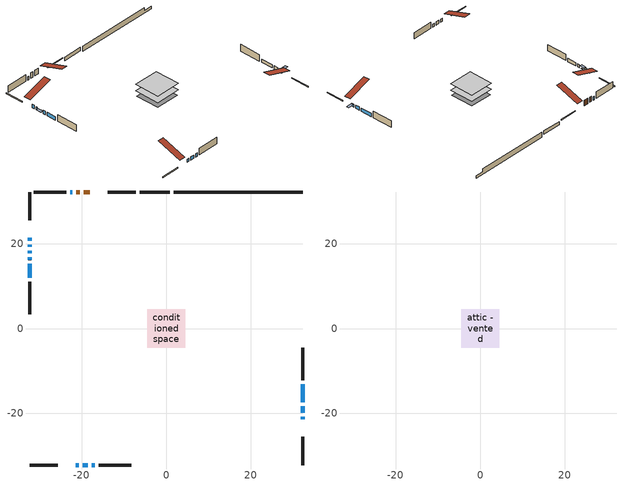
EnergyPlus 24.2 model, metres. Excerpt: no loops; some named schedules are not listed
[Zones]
conditioned space
 floor adiabatic (Floor2 construction): -1.23,-1.23 -1.23,1.23 1.23,1.23 1.23,-1.23 z0.5
 floor adiabatic (AdiabaticFloorConstruction): -4.54,-4.54 -4.54,4.54 4.54,4.54 4.54,-4.54 z0.5
 floor foundation (Slab1 construction): -4.27,-4.27 -4.27,4.27 4.27,4.27 4.27,-4.27 z-1.51
 floor foundation (Slab2 construction): -1.23,-1.23 -1.23,1.23 1.23,1.23 1.23,-1.23 z-0.74
 wall outside (RimJoist1 construction): -7.18,32.26 -13.84,32.26 / -32.26,-32.26 -25.6,-32.26 / -32.26,32.26 -32.26,25.6 / 32.26,-32.26 32.26,-25.6 z0.5:0.8
 wall outside (AdiabaticWallConstruction 1): -18.03,32.26 -19.54,32.26 / -20.47,32.26 -21.27,32.26 z0.5:2.53
 wall outside (AdiabaticWallConstruction): 32.26,-21.41 32.26,-20.83 z0.5:1.44; -32.26,21.41 -32.26,20.72 / -22.2,32.26 -22.67,32.26 / -21.41,-32.26 -20.7,-32.26 / -32.26,19.8 -32.26,19.32 / 32.26,-19.9 32.26,-18.4 / 32.26,-17.47 32.26,-13.18 / -19.77,-32.26 -18.55,-32.26 / -17.62,-32.26 -16.93,-32.26 / -32.26,16.88 -32.26,16.19 / -32.26,15.26 -32.26,11.97 z0.5:1.72; -32.26,18.39 -32.26,17.8 z0.5:0.73
 wall outside (Wall1 construction): -23.6,32.26 -31.33,32.26 / -16.01,-32.26 -8.28,-32.26 / -32.26,11.04 -32.26,3.31 / 32.26,-12.25 32.26,-4.52 z0.5:2.94
 wall foundation (FoundationWall1 construction): 1.72,32.26,-1.51 1.72,32.26,0.5 29.21,32.26,0.5 29.21,32.26,-0.7 32.26,32.26,-0.7 32.26,32.26,-1.51
 wall foundation (FoundationWall2 construction): 0.79,32.26 -6.25,32.26 z-0.74:0.46
 window (WindowConstruction 7): 32.26,-21.41 32.26,-20.83 z0.5:1.44
 window (WindowConstruction 6): -32.26,21.41 -32.26,20.73 z0.5:1.72
 window (WindowConstruction 9): -22.2,32.26 -22.67,32.26 z0.5:1.72
 window (WindowConstruction 10): -21.41,-32.26 -20.7,-32.26 z0.5:1.72
 window (WindowConstruction 11): -32.26,19.8 -32.26,19.32 z0.5:1.72
 window (WindowConstruction 8): -32.26,18.39 -32.26,17.81 z0.5:0.73
 window (WindowConstruction): 32.26,-19.9 32.26,-18.4 z0.5:1.72
 window (WindowConstruction 1): 32.26,-17.47 32.26,-13.18 z0.5:1.72
 window (WindowConstruction 2): -19.77,-32.26 -18.55,-32.26 z0.5:1.72
 window (WindowConstruction 3): -17.62,-32.26 -16.93,-32.26 z0.5:1.72
 window (WindowConstruction 4): -32.26,16.88 -32.26,16.19 z0.5:1.72
 window (WindowConstruction 5): -32.26,15.26 -32.26,11.97 z0.5:1.72
 door (Door): -18.03,32.26 -19.54,32.26 z0.5:2.53
 door (Door 1): -20.47,32.26 -21.27,32.26 z0.5:2.53
 ceiling adiabatic (AdiabaticFloorConstruction): 4.54,-4.54 4.54,4.54 -4.54,4.54 -4.54,-4.54 z0.5
attic - vented
 floor to conditioned space (Floor1 construction Reversed): -4.54,-4.54 -4.54,4.54 4.54,4.54 4.54,-4.54 z2.94
 roof outside (Roof1 construction): -17.1,32.26,2.94 -17.1,23.41,5.89 -14.77,23.41,5.89 -14.77,32.26,2.94; -22.34,-32.26,2.94 -22.34,-23.41,5.89 -24.67,-23.41,5.89 -24.67,-32.26,2.94; -32.26,22.34,2.94 -23.41,22.34,5.89 -23.41,24.67,5.89 -32.26,24.67,2.94; 32.26,-22.34,2.94 23.41,-22.34,5.89 23.41,-24.67,5.89 32.26,-24.67,2.94
shading: 32.26,-20.68 32.26,-21.56 34.7,-21.56 34.7,-20.68 z1.59; -32.26,17.2 -32.26,19 -33.02,19 -33.02,17.2 z1.34
[Building]
Building 1: Terrain=Suburbs
[Site:Location]
London AP_ON: Latitude {deg}=43.03; Longitude {deg}=-81.15; Time Zone {hr}=-5; Elevation {m}=278; Keep Site Location Information=Yes
[Site:GroundTemperature:Shallow]
3.98693, 1.93205, 1.76749, 2.74264, 6.6573, 10.5537, 13.9317, 16.0716, 16.2534, 14.513, 11.2211, 7.44421
[Site:WaterMainsTemperature]
Calculation Method=Schedule; Temperature Schedule=mains temperature schedule
[Material] Roughness=Rough; Thermal Absorptance=0.9
Name | Thickness {m} | Conductivity {W/m-K} | Density {kg/m3} | Specific Heat {J/kg-K} | Solar Absorptance | Visible Absorptance
asphalt or fiberglass shingles | 0.00635 | 0.162714 | 1121.4 | 1465.45 | 0.4 | 0.4
ceiling loosefill ins | 0.0846667 | 0.0480833 | 16.02 | 1046.75 | 0.7 | 0.7
ceiling stud and cavity | 0.1397 | 0.0882505 | 65.682 | 1177.47 | 0.7 | 0.7
concrete 4.0 in. | 0.1016 | 1.803125 | 2242.8 | 837.4 | 0.7 | 0.7
concrete 8.0 in. | 0.2032 | 1.803125 | 2242.8 | 837.4 | 0.7 | 0.7
door material | 0.04445 | 0.053851 | 512.64 | 1214.23 | 0.7 | 0.7
door material 1 | 0.04445 | 0.20624 | 512.64 | 1214.23 | 0.7 | 0.7
exterior vertical ins | 0.00202101 | 0.029427 | 32.04 | 1214.23 | 0.7 | 0.7
floor covering | 0.0127 | 0.0433444 | 54.468 | 1339.84 | 0.6 | 0.6
floor rigid ins | 0.103632 | 0.029427 | 32.04 | 1214.23 | 0.7 | 0.7
floor rigid ins 1; wall rigid ins | 0.512978 | 0.029427 | 32.04 | 1214.23 | 0.7 | 0.7
floor stud and cavity | 0.1397 | 0.215067 | 92.3553 | 1139.71 | 0.7 | 0.7
floor stud and cavity 1 | 0.1397 | 1.75129 | 37.0049 | 1207.88 | 0.7 | 0.7
furniture material conditioned space 1 | 0.1524 | 0.115458 | 640.8 | 1214.23 | 0.6 | 0.6
gypsum board | 0.0127 | 0.160291 | 801 | 837.4 | 0.6 | 0.6
gypsum board 1 | 0.0127 | 0.160291 | 801 | 837.4 | 0.7 | 0.7
osb sheathing 0.5 in. | 0.0127 | 0.115458 | 512.64 | 1214.23 | 0.7 | 0.7
osb sheathing 0.75 in. | 0.01905 | 0.115458 | 512.64 | 1214.23 | 0.7 | 0.7
osb sheathing 2.0 in. | 0.0508 | 0.115458 | 512.64 | 1214.23 | 0.7 | 0.7
rim joist stud and cavity | 0.0508 | 0.0452492 | 125.044 | 1163.47 | 0.6 | 0.6
wall stud and cavity | 0.1397 | 0.0823012 | 139.0536 | 1170.24 | 0.7 | 0.7
wall stud and cavity 1 | 0.0889 | 0.380278 | 52.3479 | 1209.89 | 0.7 | 0.7
wall stud and cavity 2 | 0.0889 | 0.391764 | 83.0341 | 1211.67 | 0.7 | 0.7
wood siding | 0.0254 | 0.102417 | 544.68 | 1172.36 | 0.4 | 0.4
wood siding 1; wood siding 2; wood siding 3 | 0.0254 | 0.102417 | 544.68 | 1172.36 | 0.7 | 0.7
[WindowMaterial:SimpleGlazingSystem]
Name | U-Factor {W/m2-K} | Solar Heat Gain Coefficient
WindowMaterial | 2.103699 | 0.54
WindowMaterial 1 | 1.98616 | 0.63
WindowMaterial 2 | 2.126411 | 0.53
WindowMaterial 3 | 2.1883 | 0.48
WindowMaterial 4 | 2.0878 | 0.55
WindowMaterial 5 | 2.01796 | 0.59
WindowMaterial 6 | 2.24735 | 0.43
WindowMaterial 7 | 3.17457 | 0.44
WindowMaterial 8 | 2.35694 | 0.33
[Construction]
AdiabaticFloorConstruction: floor stud and cavity 1, floor rigid ins 1, osb sheathing 0.75 in., floor covering
AdiabaticWallConstruction: wood siding 2, wall rigid ins, wall stud and cavity 1, gypsum board
AdiabaticWallConstruction 1: wood siding 3, wall rigid ins, wall stud and cavity 1, gypsum board
Door: door material
Door 1: door material 1
Floor1 construction Reversed: gypsum board, ceiling stud and cavity, ceiling loosefill ins
Floor2 construction: floor stud and cavity, floor rigid ins, osb sheathing 0.75 in., floor covering
FoundationWall1 construction: concrete 8.0 in.
FoundationWall2 construction: concrete 8.0 in., gypsum board 1
furniture construction conditioned space 1: furniture material conditioned space 1
PartitionWallConstruction: gypsum board, wall stud and cavity 2, gypsum board
RimJoist1 construction: wood siding 1, osb sheathing 2.0 in., rim joist stud and cavity
Roof1 construction: asphalt or fiberglass shingles
Slab1 construction; Slab2 construction: concrete 4.0 in.
Wall1 construction: wood siding, osb sheathing 0.5 in., wall stud and cavity, gypsum board
WindowConstruction: WindowMaterial
WindowConstruction 1: WindowMaterial 1
WindowConstruction 10; WindowConstruction 11; WindowConstruction 9: WindowMaterial 8
WindowConstruction 2: WindowMaterial 2
WindowConstruction 3; WindowConstruction 4: WindowMaterial 3
WindowConstruction 5: WindowMaterial 4
WindowConstruction 6: WindowMaterial 5
WindowConstruction 7: WindowMaterial 6
WindowConstruction 8: WindowMaterial 7
[Zone] Multiplier=1; Part of Total Floor Area=Yes
Name | Volume {m3}
attic - vented | 39.5298
conditioned space | 365.9
[Space]
Name | Zone | Volume {m3}
attic - vented 1 | attic - vented | 39.5298
conditioned space 1 | conditioned space | 365.9
[ZoneInfiltration:EffectiveLeakageArea]
infil attic - vented 1: Zone or Space=attic - vented 1; Schedule=Always On Discrete; Effective Air Leakage Area {cm2}=3602.18; Stack Coefficient=0.000205126; Wind Coefficient=9.67678e-06
[ZoneMixing]
whole house fan mix: Zone or Space=attic - vented; Schedule=Always On Continuous; Design Flow Rate Calculation Method=Flow/Zone; Design Flow Rate {m3/s}=0; Source Zone or Space=conditioned space
[SurfaceProperty:ExposedFoundationPerimeter] Exposed Perimeter Calculation Method=TotalExposedPerimeter
Name | Total Exposed Perimeter {m}
Slab1 | 30.541
Slab2 | 7.041
[InternalMass] Zone or ZoneList=conditioned space; Space or SpaceList=conditioned space 1
Name | Construction | Surface Area {m2}
furniture mass conditioned space 1 | furniture construction conditioned space 1 | 67.1164
partition wall mass | PartitionWallConstruction | 161.736
[Lights]
interior lighting: Zone or ZoneList or Space or SpaceList=conditioned space 1; Schedule=interior lighting schedule; Design Level Calculation Method=LightingLevel; Lighting Level {W}=343.2; Return Air Fraction=0; Fraction Radiant=0.6; Fraction Visible=0.2; Fraction Replaceable=1
[People]
occupants: Zone or ZoneList or Space or SpaceList=conditioned space 1; Number of People Schedule=occupants schedule; Number of People Calculation Method=People; Number of People=3; Fraction Radiant=0.314171; Sensible Heat Fraction=0.56303; Activity Level Schedule=occupants activity schedule; Carbon Dioxide Generation Rate {m3/s-W}=0; Enable ASHRAE 55 Comfort Warnings=No; Mean Radiant Temperature Calculation Type=EnclosureAveraged
[ElectricEquipment] Zone or ZoneList or Space or SpaceList=conditioned space 1; Design Level Calculation Method=EquipmentLevel
Name | Schedule | Design Level {W} | Fraction Latent | Fraction Radiant | Fraction Lost
clothes dryer | clothes dryer schedule | 140.772 | 0.015 | 0.081 | 0.85
clothes washer | clothes washer schedule | 32.1985 | 0.03 | 0.162 | 0.7
cooking range | cooking range schedule | 215.147 | 0.08 | 0.432 | 0.2
dishwasher | dishwasher schedule | 66.8632 | 0.3 | 0.18 | 0.4
fridge | fridge schedule | 72.9452 | 0 | 0.6 | 0
mech vent house fan | mech vent house fan schedule | 0 | 0 | 0 | 1
mech vent house fan cfis | mech vent house fan cfis schedule | 0 | 0 | 0 | 0
misc plug loads | misc plug loads schedule | 494.7 | 0.045 | 0.513 | 0.1
whole house fan | Always On Discrete | 0 | 0 | 0 | 1
[OtherEquipment] Zone or ZoneList or Space or SpaceList=conditioned space 1; Design Level Calculation Method=EquipmentLevel
Name | Fuel Type | Schedule | Design Level {W} | Fraction Latent | Fraction Radiant | Fraction Lost
clothes dryer 1 | Electricity | clothes dryer schedule | 0 | 0.015 | 0.081 | 0.85
cooking range 1 | Electricity | cooking range schedule | 0 | 0.08 | 0.432 | 0.2
general water use latent | None | general water use schedule | 62.594 | 1 | 0 | 0
general water use sensible | None | general water use schedule | -61.6891 | 0 | 0.6 | 0
mech vent house fan latent load | None | Always On Discrete | 0 | 1 | 0 | 0
mech vent house fan sensible load | None | Always On Discrete | 0 | 0 | 0 | 0
water heater energy adjustment1 | NaturalGas | Always On Discrete | 0.01 | 0 | 0 | 1
[ZoneInfiltration:DesignFlowRate] Zone or ZoneList or Space or SpaceList=conditioned space 1; Schedule=Always On Discrete; Design Flow Rate Calculation Method=Flow/Zone; Design Flow Rate {m3/s}=0
infil flow; natural vent flow; whole house fan flow
[AvailabilityManager:Scheduled]
central ac and furnace airloop Availability Manager: Schedule=Always On Discrete
[Foundation:Kiva] Initial Indoor Air Temperature {C}=18; Wall Depth Below Slab {m}=0.2032
Name | Wall Height Above Grade {m} | Custom Block Material Name 1 | Custom Block Depth 1 {m} | Custom Block X Position 1 {m} | Custom Block Z Position 1 {m}
Foundation Kiva 1 | 0.499994
Foundation Kiva 2 | 0.460004 | exterior vertical ins | 1.2 | 0.2159 | 0
[Foundation:Kiva:Settings]
Soil Conductivity {W/m-K}=0.849921; Soil Density {kg/m3}=1842.3; Soil Specific Heat {J/kg-K}=418.7; Ground Solar Absorptivity=0.9; Ground Thermal Absorptivity=0.9; Ground Surface Roughness {m}=0.03; Far-Field Width {m}=40; Deep-Ground Boundary Condition=ZeroFlux; Deep-Ground Depth {m}=40; Minimum Cell Dimension {m}=0.2; Maximum Cell Growth Coefficient=3; Simulation Timestep=Timestep
[Exterior:Lights]
exterior lighting: Schedule=exterior lighting schedule; Design Level {W}=75.6
[EnergyManagementSystem:GlobalVariable]
central_ac_and_furnace_airloop_Fan_RTF
infil_program_Qfan
infil_program_Qinf
natural_vent_program_Qnv
natural_vent_program_Qwhf
[EnergyManagementSystem:Sensor]
Name | Output:Variable or Output:Meter Index Key | Output:Variable or Output:Meter
airflow_gain | infil flow | Infiltration Sensible Heat Gain Energy
airflow_gain_1 | natural vent flow | Infiltration Sensible Heat Gain Energy
airflow_gain_2 | whole house fan flow | Infiltration Sensible Heat Gain Energy
airflow_loss | infil flow | Infiltration Sensible Heat Loss Energy
airflow_loss_1 | natural vent flow | Infiltration Sensible Heat Loss Energy
airflow_loss_2 | whole house fan flow | Infiltration Sensible Heat Loss Energy
clg_load_cond |  | Cooling:EnergyTransfer:Zone:CONDITIONED SPACE
clg_sp_s; clg_sp_s_1 | cooling setpoint | Schedule Value
clothes_dryer_exhaust_0_sch_s | clothes dryer exhaust 0 schedule | Schedule Value
cool_season | cooling season schedule | Schedule Value
htg_load_cond |  | Heating:EnergyTransfer:Zone:CONDITIONED SPACE
htg_sp_s; htg_sp_s_1 | heating setpoint | Schedule Value
ig_ee_conv | clothes dryer | Electric Equipment Convective Heating Energy
ig_ee_conv_2 | cooking range | Electric Equipment Convective Heating Energy
ig_ee_conv_4 | fridge | Electric Equipment Convective Heating Energy
ig_ee_conv_5 | misc plug loads | Electric Equipment Convective Heating Energy
ig_ee_conv_6 | whole house fan | Electric Equipment Convective Heating Energy
ig_ee_rad | clothes dryer | Electric Equipment Radiant Heating Energy
ig_ee_rad_2 | cooking range | Electric Equipment Radiant Heating Energy
ig_ee_rad_4 | fridge | Electric Equipment Radiant Heating Energy
ig_ee_rad_5 | misc plug loads | Electric Equipment Radiant Heating Energy
ig_ee_rad_6 | whole house fan | Electric Equipment Radiant Heating Energy
ig_lgt_conv | interior lighting | Lights Convective Heating Energy
ig_lgt_rad | interior lighting | Lights Radiant Heating Energy
ig_lgt_vis | interior lighting | Lights Visible Radiation Heating Energy
ig_oe_conv | clothes dryer 1 | Other Equipment Convective Heating Energy
ig_oe_conv_1 | cooking range 1 | Other Equipment Convective Heating Energy
ig_oe_conv_2 | general water use latent | Other Equipment Convective Heating Energy
ig_oe_conv_3 | general water use sensible | Other Equipment Convective Heating Energy
ig_oe_conv_4 | water heater energy adjustment1 | Other Equipment Convective Heating Energy
ig_oe_rad | clothes dryer 1 | Other Equipment Radiant Heating Energy
ig_oe_rad_1 | cooking range 1 | Other Equipment Radiant Heating Energy
ig_oe_rad_2 | general water use latent | Other Equipment Radiant Heating Energy
ig_oe_rad_3 | general water use sensible | Other Equipment Radiant Heating Energy
ig_oe_rad_4 | water heater energy adjustment1 | Other Equipment Radiant Heating Energy
ig_ppl_conv | occupants | People Convective Heating Energy
ig_ppl_rad | occupants | People Radiant Heating Energy
im_conv | furniture mass conditioned space 1 | Surface Inside Face Convection Heat Gain Energy
im_conv_1 | partition wall mass | Surface Inside Face Convection Heat Gain Energy
im_ig | furniture mass conditioned space 1 | Surface Inside Face Internal Gains Radiation Heat Gain Energy
im_ig_1 | partition wall mass | Surface Inside Face Internal Gains Radiation Heat Gain Energy
im_lgt | furniture mass conditioned space 1 | Surface Inside Face Lights Radiation Heat Gain Energy
im_lgt_1 | partition wall mass | Surface Inside Face Lights Radiation Heat Gain Energy
im_sol | furniture mass conditioned space 1 | Surface Inside Face Solar Radiation Heat Gain Energy
im_sol_1 | partition wall mass | Surface Inside Face Solar Radiation Heat Gain Energy
im_surf | furniture mass conditioned space 1 | Surface Inside Face Net Surface Thermal Radiation Heat Gain Energy
im_surf_1 | partition wall mass | Surface Inside Face Net Surface Thermal Radiation Heat Gain Energy
mv_conv | mech vent house fan | Electric Equipment Convective Heating Energy
mv_conv_1 | mech vent house fan cfis | Electric Equipment Convective Heating Energy
mv_conv_2 | mech vent house fan latent load | Other Equipment Convective Heating Energy
mv_conv_3 | mech vent house fan sensible load | Other Equipment Convective Heating Energy
mv_rad | mech vent house fan | Electric Equipment Radiant Heating Energy
mv_rad_1 | mech vent house fan cfis | Electric Equipment Radiant Heating Energy
mv_rad_2 | mech vent house fan latent load | Other Equipment Radiant Heating Energy
mv_rad_3 | mech vent house fan sensible load | Other Equipment Radiant Heating Energy
natural_vent_s | natural vent schedule | Schedule Value
out_pb_s |  | Site Outdoor Air Barometric Pressure
out_wt_s |  | Site Outdoor Air Humidity Ratio
site_vw_s |  | Site Wind Speed
ss_back_out | Window1 | Surface Window Shortwave from Zone Back Out Window Heat Transfer Rate
ss_back_out_1 | Window10 | Surface Window Shortwave from Zone Back Out Window Heat Transfer Rate
ss_back_out_10 | Window7 | Surface Window Shortwave from Zone Back Out Window Heat Transfer Rate
ss_back_out_11 | Window8 | Surface Window Shortwave from Zone Back Out Window Heat Transfer Rate
ss_back_out_2 | Window11 | Surface Window Shortwave from Zone Back Out Window Heat Transfer Rate
ss_back_out_3 | Window13 | Surface Window Shortwave from Zone Back Out Window Heat Transfer Rate
ss_back_out_4 | Window16 | Surface Window Shortwave from Zone Back Out Window Heat Transfer Rate
ss_back_out_5 | Window2 | Surface Window Shortwave from Zone Back Out Window Heat Transfer Rate
ss_back_out_6 | Window3 | Surface Window Shortwave from Zone Back Out Window Heat Transfer Rate
ss_back_out_7 | Window4 | Surface Window Shortwave from Zone Back Out Window Heat Transfer Rate
ss_back_out_8 | Window5 | Surface Window Shortwave from Zone Back Out Window Heat Transfer Rate
ss_back_out_9 | Window6 | Surface Window Shortwave from Zone Back Out Window Heat Transfer Rate
ss_conv | Door1 | Surface Inside Face Convection Heat Gain Energy
ss_conv_1 | Door3 | Surface Inside Face Convection Heat Gain Energy
ss_conv_10 | Window5 | Surface Inside Face Convection Heat Gain Energy
ss_conv_11 | Window6 | Surface Inside Face Convection Heat Gain Energy
ss_conv_12 | Window7 | Surface Inside Face Convection Heat Gain Energy
ss_conv_13 | Window8 | Surface Inside Face Convection Heat Gain Energy
ss_conv_2 | Window1 | Surface Inside Face Convection Heat Gain Energy
ss_conv_3 | Window10 | Surface Inside Face Convection Heat Gain Energy
ss_conv_4 | Window11 | Surface Inside Face Convection Heat Gain Energy
ss_conv_5 | Window13 | Surface Inside Face Convection Heat Gain Energy
ss_conv_6 | Window16 | Surface Inside Face Convection Heat Gain Energy
ss_conv_7 | Window2 | Surface Inside Face Convection Heat Gain Energy
ss_conv_8 | Window3 | Surface Inside Face Convection Heat Gain Energy
ss_conv_9 | Window4 | Surface Inside Face Convection Heat Gain Energy
ss_ig | Door1 | Surface Inside Face Internal Gains Radiation Heat Gain Energy
ss_ig_1 | Door3 | Surface Inside Face Internal Gains Radiation Heat Gain Energy
ss_ig_10 | Window5 | Surface Inside Face Internal Gains Radiation Heat Gain Energy
ss_ig_11 | Window6 | Surface Inside Face Internal Gains Radiation Heat Gain Energy
ss_ig_12 | Window7 | Surface Inside Face Internal Gains Radiation Heat Gain Energy
ss_ig_13 | Window8 | Surface Inside Face Internal Gains Radiation Heat Gain Energy
ss_ig_2 | Window1 | Surface Inside Face Internal Gains Radiation Heat Gain Energy
ss_ig_3 | Window10 | Surface Inside Face Internal Gains Radiation Heat Gain Energy
ss_ig_4 | Window11 | Surface Inside Face Internal Gains Radiation Heat Gain Energy
ss_ig_5 | Window13 | Surface Inside Face Internal Gains Radiation Heat Gain Energy
ss_ig_6 | Window16 | Surface Inside Face Internal Gains Radiation Heat Gain Energy
ss_ig_7 | Window2 | Surface Inside Face Internal Gains Radiation Heat Gain Energy
ss_ig_8 | Window3 | Surface Inside Face Internal Gains Radiation Heat Gain Energy
ss_ig_9 | Window4 | Surface Inside Face Internal Gains Radiation Heat Gain Energy
ss_lgt | Door1 | Surface Inside Face Lights Radiation Heat Gain Energy
ss_lgt_1 | Door3 | Surface Inside Face Lights Radiation Heat Gain Energy
ss_sol | Door1 | Surface Inside Face Solar Radiation Heat Gain Energy
ss_sol_1 | Door3 | Surface Inside Face Solar Radiation Heat Gain Energy
ss_surf | Door1 | Surface Inside Face Net Surface Thermal Radiation Heat Gain Energy
ss_surf_1 | Door3 | Surface Inside Face Net Surface Thermal Radiation Heat Gain Energy
ss_surf_10 | Window5 | Surface Inside Face Net Surface Thermal Radiation Heat Gain Energy
ss_surf_11 | Window6 | Surface Inside Face Net Surface Thermal Radiation Heat Gain Energy
ss_surf_12 | Window7 | Surface Inside Face Net Surface Thermal Radiation Heat Gain Energy
ss_surf_13 | Window8 | Surface Inside Face Net Surface Thermal Radiation Heat Gain Energy
ss_surf_2 | Window1 | Surface Inside Face Net Surface Thermal Radiation Heat Gain Energy
ss_surf_3 | Window10 | Surface Inside Face Net Surface Thermal Radiation Heat Gain Energy
ss_surf_4 | Window11 | Surface Inside Face Net Surface Thermal Radiation Heat Gain Energy
ss_surf_5 | Window13 | Surface Inside Face Net Surface Thermal Radiation Heat Gain Energy
ss_surf_6 | Window16 | Surface Inside Face Net Surface Thermal Radiation Heat Gain Energy
ss_surf_7 | Window2 | Surface Inside Face Net Surface Thermal Radiation Heat Gain Energy
ss_surf_8 | Window3 | Surface Inside Face Net Surface Thermal Radiation Heat Gain Energy
ss_surf_9 | Window4 | Surface Inside Face Net Surface Thermal Radiation Heat Gain Energy
ss_trans_in | Window1 | Surface Window Transmitted Solar Radiation Rate
ss_trans_in_1 | Window10 | Surface Window Transmitted Solar Radiation Rate
ss_trans_in_10 | Window7 | Surface Window Transmitted Solar Radiation Rate
ss_trans_in_11 | Window8 | Surface Window Transmitted Solar Radiation Rate
ss_trans_in_2 | Window11 | Surface Window Transmitted Solar Radiation Rate
ss_trans_in_3 | Window13 | Surface Window Transmitted Solar Radiation Rate
ss_trans_in_4 | Window16 | Surface Window Transmitted Solar Radiation Rate
ss_trans_in_5 | Window2 | Surface Window Transmitted Solar Radiation Rate
ss_trans_in_6 | Window3 | Surface Window Transmitted Solar Radiation Rate
ss_trans_in_7 | Window4 | Surface Window Transmitted Solar Radiation Rate
ss_trans_in_8 | Window5 | Surface Window Transmitted Solar Radiation Rate
ss_trans_in_9 | Window6 | Surface Window Transmitted Solar Radiation Rate
ss_trans_out | Window1 | Surface Inside Face Initial Transmitted Diffuse Transmitted Out Window Solar Radiation Rate
ss_trans_out_1 | Window10 | Surface Inside Face Initial Transmitted Diffuse Transmitted Out Window Solar Radiation Rate
ss_trans_out_10 | Window7 | Surface Inside Face Initial Transmitted Diffuse Transmitted Out Window Solar Radiation Rate
ss_trans_out_11 | Window8 | Surface Inside Face Initial Transmitted Diffuse Transmitted Out Window Solar Radiation Rate
ss_trans_out_2 | Window11 | Surface Inside Face Initial Transmitted Diffuse Transmitted Out Window Solar Radiation Rate
ss_trans_out_3 | Window13 | Surface Inside Face Initial Transmitted Diffuse Transmitted Out Window Solar Radiation Rate
ss_trans_out_4 | Window16 | Surface Inside Face Initial Transmitted Diffuse Transmitted Out Window Solar Radiation Rate
ss_trans_out_5 | Window2 | Surface Inside Face Initial Transmitted Diffuse Transmitted Out Window Solar Radiation Rate
ss_trans_out_6 | Window3 | Surface Inside Face Initial Transmitted Diffuse Transmitted Out Window Solar Radiation Rate
ss_trans_out_7 | Window4 | Surface Inside Face Initial Transmitted Diffuse Transmitted Out Window Solar Radiation Rate
ss_trans_out_8 | Window5 | Surface Inside Face Initial Transmitted Diffuse Transmitted Out Window Solar Radiation Rate
ss_trans_out_9 | Window6 | Surface Inside Face Initial Transmitted Diffuse Transmitted Out Window Solar Radiation Rate
s_conv | Floor1 | Surface Inside Face Convection Heat Gain Energy
s_conv_1 | Floor2 | Surface Inside Face Convection Heat Gain Energy
s_conv_10 | Slab1 | Surface Inside Face Convection Heat Gain Energy
s_conv_11 | Slab2 | Surface Inside Face Convection Heat Gain Energy
s_conv_12 | Wall1:0 | Surface Inside Face Convection Heat Gain Energy
s_conv_13 | Wall1:180 | Surface Inside Face Convection Heat Gain Energy
s_conv_14 | Wall1:270 | Surface Inside Face Convection Heat Gain Energy
s_conv_15 | Wall1:90 | Surface Inside Face Convection Heat Gain Energy
s_conv_2 | FoundationWall1 | Surface Inside Face Convection Heat Gain Energy
s_conv_3 | FoundationWall2 | Surface Inside Face Convection Heat Gain Energy
s_conv_4 | inferred conditioned ceiling | Surface Inside Face Convection Heat Gain Energy
s_conv_5 | inferred conditioned floor | Surface Inside Face Convection Heat Gain Energy
s_conv_6 | RimJoist1:0 | Surface Inside Face Convection Heat Gain Energy
s_conv_7 | RimJoist1:180 | Surface Inside Face Convection Heat Gain Energy
s_conv_8 | RimJoist1:270 | Surface Inside Face Convection Heat Gain Energy
s_conv_9 | RimJoist1:90 | Surface Inside Face Convection Heat Gain Energy
s_ig | Floor1 | Surface Inside Face Internal Gains Radiation Heat Gain Energy
s_ig_1 | Floor2 | Surface Inside Face Internal Gains Radiation Heat Gain Energy
s_ig_10 | Slab1 | Surface Inside Face Internal Gains Radiation Heat Gain Energy
s_ig_11 | Slab2 | Surface Inside Face Internal Gains Radiation Heat Gain Energy
s_ig_12 | Wall1:0 | Surface Inside Face Internal Gains Radiation Heat Gain Energy
s_ig_13 | Wall1:180 | Surface Inside Face Internal Gains Radiation Heat Gain Energy
s_ig_14 | Wall1:270 | Surface Inside Face Internal Gains Radiation Heat Gain Energy
s_ig_15 | Wall1:90 | Surface Inside Face Internal Gains Radiation Heat Gain Energy
s_ig_2 | FoundationWall1 | Surface Inside Face Internal Gains Radiation Heat Gain Energy
s_ig_3 | FoundationWall2 | Surface Inside Face Internal Gains Radiation Heat Gain Energy
s_ig_4 | inferred conditioned ceiling | Surface Inside Face Internal Gains Radiation Heat Gain Energy
s_ig_5 | inferred conditioned floor | Surface Inside Face Internal Gains Radiation Heat Gain Energy
